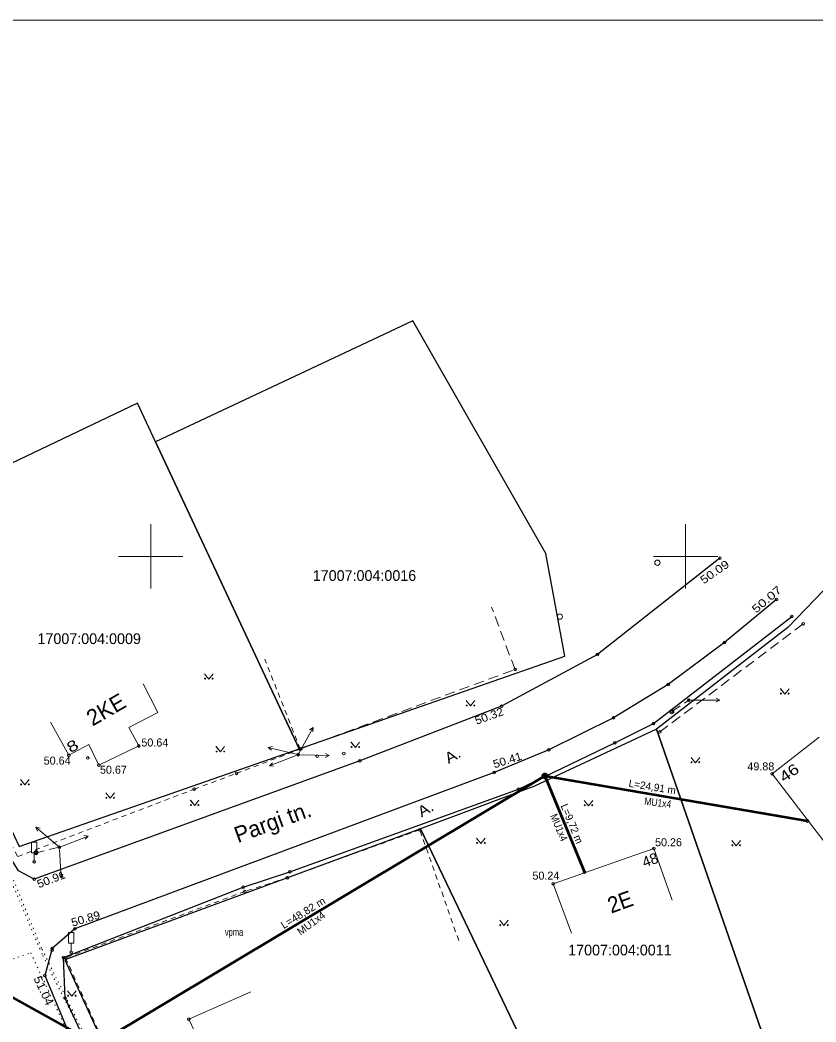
# Model space of a CAD drawing. Extents: x 641674 to 641912, y 6455065 to 6455350.
# Drawn here: x 641787.8 to 641862.2, y 6455256.5 to 6455350.1 of the extents above; entities that cross this region are included whole.
import ezdxf
from ezdxf.enums import TextEntityAlignment as Align

# ---------------------------------------------------------------- set-up
doc = ezdxf.new("R2010")
doc.units = 0
doc.header["$LTSCALE"] = 0.32
doc.header["$PDMODE"] = 32
doc.header["$PDSIZE"] = 0.16
for name, pattern in [('DOTTED', [1.5, 0.3, -1.2]), ('MEDIUM_DASHED', [4.5, 3, -1.5]), ('SHORT_DASHED', [2.7, 1.5, -1.2])]:
    doc.linetypes.add(name, pattern=pattern)
for name, color, linetype, lineweight in [('1', 7, 'Continuous', 13), ('16', 7, 'Continuous', 53), ('17', 7, 'DOTTED', 13), ('20', 7, 'Continuous', 13), ('26', 7, 'Continuous', 13), ('28', 7, 'SHORT_DASHED', 13), ('30', 7, 'Continuous', 25), ('40', 7, 'Continuous', 25), ('41', 7, 'Continuous', 13), ('44', 7, 'Continuous', 13), ('61', 7, 'Continuous', 13), ('62', 7, 'Continuous', 13), ('63', 7, 'Continuous', 13)]:
    doc.layers.add(name, color=color, linetype=linetype, lineweight=lineweight)
doc.layers.add('58', color=7, linetype='Continuous')
doc.layers.add('59', color=7, linetype='Continuous')

msp = doc.modelspace()

# ---------------------------------------------------------------- linework, layer by layer
at = {"layer": '1'}
for points in [[(641790.64, 6455284.5), (641792.34, 6455281.43), (641794.22, 6455282.41), (641795.16, 6455280.48), (641798.88, 6455282.28), (641797.97, 6455284.01), (641800.68, 6455285.41), (641799.29, 6455288.1)], [(641862.48, 6455283.09), (641858.09, 6455279.69), (641864.02, 6455271.93), (641867.93, 6455274.78)], [(641848.74, 6455267.86), (641847.02, 6455272.69), (641837.62, 6455269.41), (641839.34, 6455264.8)], [(641814.16, 6455249.92), (641809.01, 6455247.55), (641807.76, 6455250.45), (641806.73, 6455250.03), (641803.55, 6455256.75), (641809.35, 6455259.31)]]:
    msp.add_lwpolyline(points, dxfattribs=at)
at = {"layer": '16'}
for p, q in [((641836.84, 6455279.48), (641861.39, 6455275.27)), ((641794.96, 6455254.4), (641768.59, 6455269.03))]:
    msp.add_line(p, q, dxfattribs=at)
msp.add_lwpolyline([(641794.96, 6455254.4), (641836.84, 6455279.48), (641840.55, 6455270.5)], dxfattribs=at)
msp.add_circle((641836.84, 6455279.48), 0.2, dxfattribs=at)
at = {"layer": '17'}
for points in [[(641782.35, 6455281.37), (641789.84, 6455263.29), (641794.46, 6455253.97), (641795.47, 6455253.77)], [(641782.04, 6455280.54), (641786.78, 6455270.05), (641789.91, 6455262.69), (641794.25, 6455253.98), (641794.45, 6455253.68), (641795.47, 6455253.77)], [(641754.57, 6455251.41), (641788.79, 6455262.94), (641797.83, 6455243.53), (641805.19, 6455227.73), (641818.34, 6455200.48), (641828.14, 6455179.76), (641847.13, 6455138.49)]]:
    msp.add_lwpolyline(points, dxfattribs=at)
at = {"layer": '20'}
for p, q in [((641850.3, 6455286.57), (641850.3, 6455286.56)), ((641850.3, 6455286.57), (641850.3, 6455286.56)), ((641850.3, 6455286.57), (641850.3, 6455286.56)), ((641813.79, 6455281.48), (641813.79, 6455281.47)), ((641813.79, 6455281.48), (641813.79, 6455281.47)), ((641813.79, 6455281.48), (641813.79, 6455281.47)), ((641791.46, 6455272.82), (641791.46, 6455272.81)), ((641791.46, 6455272.82), (641791.46, 6455272.81)), ((641791.46, 6455272.82), (641791.46, 6455272.81))]:
    msp.add_line(p, q, dxfattribs=at)
for centre in [(641850.3, 6455286.56), (641813.79, 6455281.47), (641791.46, 6455272.81)]:
    msp.add_circle(centre, 0.0004, dxfattribs=at)
for centre in [(641850.301, 6455286.564), (641813.791, 6455281.474), (641791.461, 6455272.814)]:
    msp.add_arc(centre, 0.0004, 179.93931, 0.0607, dxfattribs=at)
for p in [(641850.3, 6455286.57), (641813.79, 6455281.48), (641791.46, 6455272.82)]:
    msp.add_point(p, dxfattribs=at)
at = {"layer": '26', "linetype": 'MEDIUM_DASHED'}
for p, q in [((641848.7, 6455285.49), (641850.3, 6455286.56)), ((641791.46, 6455272.81), (641789.28, 6455272.31))]:
    msp.add_line(p, q, dxfattribs=at)
at = {"layer": '26'}
for p, q in [((641789.36, 6455273.3), (641789.36, 6455272.3)), ((641788.86, 6455272.3), (641789.36, 6455272.3)), ((641789.11, 6455272.3), (641789.11, 6455271.55)), ((641792.82, 6455264.85), (641792.82, 6455263.85)), ((641792.32, 6455263.85), (641792.82, 6455263.85)), ((641792.57, 6455263.85), (641792.57, 6455263.1))]:
    msp.add_line(p, q, dxfattribs=at)
for points in [[(641789.36, 6455273.3), (641788.86, 6455273.3), (641788.86, 6455272.3)], [(641792.82, 6455264.85), (641792.32, 6455264.85), (641792.32, 6455263.85)]]:
    msp.add_lwpolyline(points, dxfattribs=at)
for centre, radius in [((641848.7, 6455285.49), 0.2), ((641789.28, 6455272.31), 0.2), ((641789.11, 6455271.45), 0.1), ((641792.57, 6455263), 0.1)]:
    msp.add_circle(centre, radius, dxfattribs=at)
at = {"layer": '28', "linetype": 'MEDIUM_DASHED'}
msp.add_lwpolyline([(641814.02, 6455282.02), (641834.05, 6455289.43), (641831.86, 6455295.27)], dxfattribs=at)
at = {"layer": '28'}
for points in [[(641808.01, 6455279.72), (641813.98, 6455281.98), (641810.67, 6455290.38)], [(641784.35, 6455277.66), (641787.58, 6455271.95), (641804.05, 6455278.24), (641808.01, 6455279.72)], [(641828.79, 6455264.11), (641825.15, 6455274.45), (641812.77, 6455269.96), (641808.8, 6455268.69), (641792.04, 6455262.48), (641804.82, 6455234.18)]]:
    msp.add_lwpolyline(points, dxfattribs=at)
at = {"layer": '30'}
for points in [[(641853.2, 6455299.82), (641841.77, 6455290.84), (641832.79, 6455285.99), (641819.55, 6455280.89), (641789.12, 6455269.83), (641787.63, 6455270.6), (641785.61, 6455273.87)], [(641858.5, 6455295.97), (641853.63, 6455291.95), (641848.37, 6455288.03), (641843.26, 6455284.9), (641837.21, 6455281.93), (641832.1, 6455279.81)], [(641813.01, 6455270.52), (641834.38, 6455278.25), (641843.39, 6455282.57), (641846.98, 6455284.39), (641859.91, 6455294.39)], [(641832.1, 6455279.81), (641792.9, 6455265.18), (641790.8, 6455263.34), (641790.11, 6455260.84)], [(641816.6, 6455209.13), (641814.71, 6455213.29), (641813.3, 6455212.73), (641805.19, 6455230.34), (641803.64, 6455233.69), (641792, 6455258.7), (641791.84, 6455262.52), (641808.65, 6455269.09), (641813.01, 6455270.52)], [(641790.11, 6455260.84), (641797.49, 6455243.1), (641806.17, 6455224.3), (641815.36, 6455204.4), (641824.94, 6455183.83), (641834.47, 6455163.26), (641845.44, 6455139.47)]]:
    msp.add_lwpolyline(points, dxfattribs=at)
at = {"layer": '40'}
for points in [[(641859.55, 6455293.34), (641847.28, 6455283.85), (641861.08, 6455244.15), (641906.64, 6455283.7), (641903.17, 6455311.75), (641884.55, 6455324.72), (641876.23, 6455310.66)], [(641800.44, 6455310.7), (641813.87, 6455282.02), (641838.71, 6455290.68), (641836.93, 6455300.27), (641824.5, 6455322.02), (641820.74, 6455320.25)], [(641787.72, 6455272.9), (641813.87, 6455282.02), (641800.44, 6455310.7), (641798.76, 6455314.31), (641780.61, 6455305.66), (641773.87, 6455302.37)], [(641835.86, 6455278.52), (641825.21, 6455274.55), (641837.04, 6455249.79), (641842.24, 6455239.23), (641861.08, 6455244.15), (641847.28, 6455283.85)], [(641791.98, 6455262.29), (641804.72, 6455234.52), (641837.04, 6455249.79), (641825.21, 6455274.55)]]:
    msp.add_lwpolyline(points, close=True, dxfattribs=at)
at = {"layer": '41'}
for centre in [(641847.36, 6455299.41), (641838.24, 6455294.37)]:
    msp.add_circle(centre, 0.25, dxfattribs=at)
at = {"layer": '44', "linetype": 'MEDIUM_DASHED'}
msp.add_line((641860.98, 6455293.69), (641847.58, 6455283.59), dxfattribs=at)
at = {"layer": '44'}
for p, q in [((641805.43, 6455288.53), (641805.03, 6455289.03)), ((641859.26, 6455287.13), (641858.86, 6455287.63)), ((641829.89, 6455286.02), (641829.49, 6455286.52)), ((641819.13, 6455282.14), (641818.73, 6455282.64)), ((641806.51, 6455281.72), (641806.11, 6455282.22)), ((641850.91, 6455280.72), (641850.51, 6455281.22)), ((641788.24, 6455278.64), (641787.84, 6455279.14)), ((641796.21, 6455277.39), (641795.81, 6455277.89)), ((641804.11, 6455276.71), (641803.71, 6455277.21)), ((641840.92, 6455276.69), (641840.52, 6455277.19)), ((641830.86, 6455273.18), (641830.46, 6455273.68)), ((641854.72, 6455272.96), (641854.32, 6455273.46)), ((641833.02, 6455265.5), (641832.62, 6455266)), ((641792.63, 6455258.9), (641792.23, 6455259.4))]:
    msp.add_line(p, q, dxfattribs=at)
for points in [[(641805.03, 6455289.04), (641805.43, 6455288.53), (641805.83, 6455289.03)], [(641858.86, 6455287.64), (641859.26, 6455287.13), (641859.66, 6455287.63)], [(641829.48, 6455286.52), (641829.89, 6455286.02), (641830.29, 6455286.52)], [(641818.72, 6455282.64), (641819.13, 6455282.14), (641819.53, 6455282.64)], [(641806.1, 6455282.22), (641806.51, 6455281.72), (641806.91, 6455282.22)], [(641850.5, 6455281.22), (641850.91, 6455280.72), (641851.31, 6455281.22)], [(641787.84, 6455279.14), (641788.24, 6455278.64), (641788.64, 6455279.14)], [(641795.8, 6455277.9), (641796.21, 6455277.39), (641796.61, 6455277.89)], [(641803.7, 6455277.22), (641804.11, 6455276.71), (641804.51, 6455277.21)], [(641840.52, 6455277.2), (641840.92, 6455276.69), (641841.32, 6455277.19)], [(641830.46, 6455273.68), (641830.86, 6455273.18), (641831.26, 6455273.68)], [(641854.32, 6455273.46), (641854.72, 6455272.96), (641855.12, 6455273.46)], [(641832.62, 6455266), (641833.02, 6455265.5), (641833.42, 6455266)], [(641792.22, 6455259.4), (641792.63, 6455258.9), (641793.03, 6455259.4)]]:
    msp.add_lwpolyline(points, dxfattribs=at)
for centre in [(641805.075, 6455288.575), (641805.785, 6455288.575), (641858.905, 6455287.175), (641859.615, 6455287.175), (641829.535, 6455286.065), (641830.245, 6455286.065), (641806.155, 6455281.765), (641806.865, 6455281.765), (641818.775, 6455282.185), (641819.485, 6455282.185), (641850.555, 6455280.765), (641851.265, 6455280.765), (641787.885, 6455278.685), (641788.595, 6455278.685), (641795.855, 6455277.435), (641796.565, 6455277.435), (641803.755, 6455276.755), (641804.465, 6455276.755), (641840.565, 6455276.735), (641841.275, 6455276.735), (641830.505, 6455273.225), (641831.215, 6455273.225), (641854.365, 6455273.005), (641855.075, 6455273.005), (641832.665, 6455265.545), (641833.375, 6455265.545), (641792.275, 6455258.945), (641792.985, 6455258.945)]:
    msp.add_circle(centre, 0.045, dxfattribs=at)
at = {"layer": '61'}
for p, q in [((641850.5, 6455286.56), (641853.2, 6455286.56)), ((641813.89, 6455281.65), (641815.18, 6455284.02)), ((641813.6, 6455281.52), (641810.97, 6455282.14)), ((641813.6, 6455281.4), (641811.09, 6455280.42)), ((641813.99, 6455281.46), (641816.69, 6455281.38)), ((641791.31, 6455272.94), (641789.26, 6455274.7)), ((641791.65, 6455272.88), (641794.16, 6455273.86)), ((641791.47, 6455272.61), (641791.64, 6455269.92))]:
    msp.add_line(p, q, dxfattribs=at)
msp.add_lwpolyline([(641897.71, 6455350.13), (641897.71, 6455065.13), (641692.71, 6455065.13), (641692.71, 6455350.13)], close=True, dxfattribs=at)
for points in [[(641852.84, 6455286.74), (641853.2, 6455286.56), (641852.83, 6455286.38)], [(641814.85, 6455283.79), (641815.18, 6455284.02), (641815.16, 6455283.61)], [(641811.28, 6455281.88), (641810.97, 6455282.14), (641811.37, 6455282.23)], [(641816.33, 6455281.57), (641816.69, 6455281.38), (641816.31, 6455281.21)], [(641811.49, 6455280.38), (641811.09, 6455280.42), (641811.37, 6455280.72)], [(641789.42, 6455274.33), (641789.26, 6455274.7), (641789.66, 6455274.59)], [(641793.76, 6455273.9), (641794.16, 6455273.86), (641793.88, 6455273.56)], [(641791.79, 6455270.29), (641791.64, 6455269.92), (641791.43, 6455270.27)]]:
    msp.add_lwpolyline(points, dxfattribs=at)
at = {"layer": '62'}
for centre in [(641853.2, 6455299.82), (641858.5, 6455295.97), (641859.91, 6455294.39), (641860.98, 6455293.69), (641853.63, 6455291.95), (641841.77, 6455290.84), (641834.05, 6455289.43), (641848.37, 6455288.03), (641832.79, 6455285.99), (641850.3, 6455286.56), (641848.7, 6455285.49), (641843.26, 6455284.9), (641846.98, 6455284.39), (641847.58, 6455283.59), (641798.88, 6455282.28), (641843.39, 6455282.57), (641792.34, 6455281.43), (641813.79, 6455281.47), (641813.98, 6455281.98), (641814.02, 6455282.02), (641815.57, 6455281.33), (641818.06, 6455281.57), (641837.21, 6455281.93), (641794.11, 6455281.16), (641795.16, 6455280.48), (641819.55, 6455280.89), (641808.01, 6455279.72), (641832.1, 6455279.81), (641836.84, 6455279.48), (641858.09, 6455279.69), (641804.05, 6455278.24), (641834.38, 6455278.25), (641861.39, 6455275.27), (641825.15, 6455274.45), (641791.46, 6455272.81), (641789.28, 6455272.31), (641847.02, 6455272.69), (641789.11, 6455271.45), (641812.77, 6455269.96), (641813.01, 6455270.52), (641840.55, 6455270.5), (641789.12, 6455269.83), (641808.65, 6455269.09), (641837.62, 6455269.41), (641808.8, 6455268.69), (641792.9, 6455265.18), (641790.78, 6455263.2), (641790.78, 6455263.2), (641790.8, 6455263.34), (641791.84, 6455262.52), (641792.04, 6455262.48), (641792.57, 6455263), (641790.11, 6455260.84), (641792, 6455258.7), (641803.55, 6455256.75)]:
    msp.add_circle(centre, 0.125, dxfattribs=at)
at = {"layer": '63'}
for p, q in [((641800, 6455300), (641800, 6455303)), ((641850, 6455300), (641850, 6455303)), ((641800, 6455300), (641797, 6455300)), ((641800, 6455300), (641803, 6455300)), ((641800, 6455300), (641800, 6455297)), ((641850, 6455300), (641847, 6455300)), ((641850, 6455300), (641853, 6455300)), ((641850, 6455300), (641850, 6455297))]:
    msp.add_line(p, q, dxfattribs=at)

# ---------------------------------------------------------------- texts
at = {"layer": '1'}
for s, height, rotation, p in [('2KE', 1.5, 30, (641796.2, 6455285.0395)), ('48', 1, 20, (641846.849, 6455271.1581))]:
    msp.add_text(s, height=height, rotation=rotation, dxfattribs=at).set_placement(p, align=Align.CENTER)
for s, height, rotation, width, p in [('8', 1, 30, 1.35, (641792.94, 6455281.844)), ('46', 1, 35, 1.25, (641859.9582, 6455279.3609)), ('2E', 1.5, 20, 0.95, (641844.1385, 6455267.0098))]:
    msp.add_text(s, height=height, rotation=rotation, dxfattribs=dict(at, width=width)).set_placement(p, align=Align.CENTER)
at = {"layer": '30', "width": 1.15}
for p in [(641828.47, 6455280.9584), (641825.94, 6455275.9584)]:
    msp.add_text('A.', height=1, rotation=30, dxfattribs=at).set_placement(p, align=Align.CENTER)
at = {"layer": '58'}
for s, p in [('17007:004:0016', (641819.98, 6455297.71)), ('17007:004:0009', (641794.25, 6455291.81)), ('17007:004:0011', (641843.855, 6455262.71))]:
    msp.add_text(s, height=1, dxfattribs=at).set_placement(p, align=Align.CENTER)
at = {"layer": '59'}
for s, rotation, width, p in [('50.09', 34.616, 1.2, (641851.68, 6455297.38)), ('50.07', 40.179, 1.3, (641856.57, 6455294.64)), ('50.32', 19.761, 1.1, (641830.46, 6455284.26)), ('50.41', 17.328, 1.1, (641832.13, 6455280.19)), ('50.91', 20.818, 1.1, (641789.54, 6455268.98)), ('50.89', 16.486, 1.1, (641792.7, 6455265.39)), ('51.04', 295.07, 1.15, (641789.03, 6455260.56))]:
    msp.add_text(s, height=0.75, rotation=rotation, dxfattribs=dict(at, width=width)).set_placement(p)
for s, p in [('50.64', (641799.13, 6455282.23)), ('50.64', (641790, 6455280.54)), ('50.67', (641795.26, 6455279.69)), ('49.88', (641855.77, 6455280)), ('50.26', (641847.14, 6455272.91)), ('50.24', (641835.68, 6455269.79))]:
    msp.add_text(s, height=0.75, dxfattribs=at).set_placement(p)
at = {"layer": '61'}
for s, height, rotation, p in [('L=24,91 m', 0.7, 350.845, (641846.8293, 6455278.1188)), ('L=9,72 m', 0.7, 292.642, (641839.0506, 6455274.8847)), ('MU1x4', 0.6998, 36.148, (641815.2036, 6455265.43))]:
    msp.add_text(s, height=height, rotation=rotation, dxfattribs=at).set_placement(p, align=Align.CENTER)
for s, height, rotation, width, p in [('MU1x4', 0.6998, 352.942, 0.85, (641847.357, 6455276.6381)), ('MU1x4', 0.6998, 292.845, 0.9, (641837.8378, 6455274.5308)), ('L=48,82 m', 0.7, 31.789, 1.05, (641814.4206, 6455266.3861))]:
    msp.add_text(s, height=height, rotation=rotation, dxfattribs=dict(at, width=width)).set_placement(p, align=Align.CENTER)
at = {"layer": '61', "width": 0.75}
msp.add_text('vpma', height=0.7, dxfattribs=at).set_placement((641807.79, 6455264.54), align=Align.CENTER)
at = {"layer": '62'}
msp.add_text('Pargi tn.', height=1.5, rotation=20, dxfattribs=at).set_placement((641811.6535, 6455274.4737), align=Align.CENTER)

doc.saveas('drawing.dxf')
